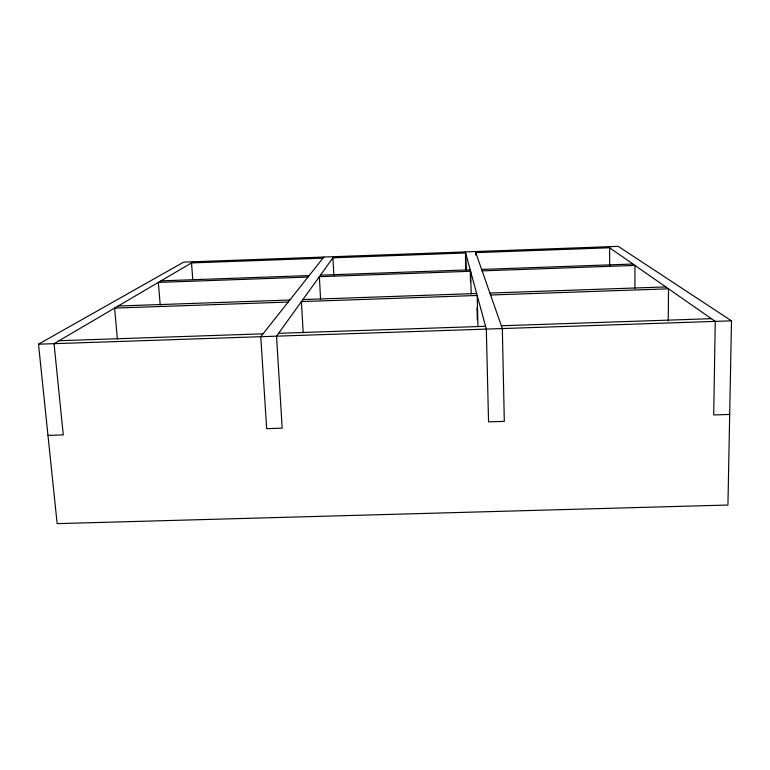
<?xml version="1.0" encoding="UTF-8"?>
<svg xmlns="http://www.w3.org/2000/svg" width="770" height="770" viewBox="0 0 770 770"><rect width="100%" height="100%" fill="white"/><g stroke="black" fill="none" stroke-linecap="round" stroke-linejoin="round"><path stroke-width="1.16" d="M634.913 288.163L634.961 265.429L482.116 270.876M668.254 321.09L668.514 288.817L490.577 295.006M731.5 320.84L727.939 505.024L57.144 523.629L38.5 344.19L183.664 262.118L618.243 246.371L731.5 320.84L38.5 344.19M333.795 256.641L276.536 336.172L282.186 428.178L266.67 428.659L260.761 336.702L323.872 257.007M193.549 261.733L54.044 343.67L63.275 434.896L47.971 435.368M322.957 258.162L191.518 262.917L192.769 279.462M160.988 280.858L309.165 275.573M320.455 275.169L470.2 269.827M481.606 269.423L632.95 264.033M307.981 277.075L158.351 282.397L160.208 305.113M118.137 306.017L289.799 300.031M302.88 299.578L476.649 293.514M489.893 293.052L665.8 286.921M288.192 302.052L114.605 308.096L117.377 338.993M59.059 340.725L263.032 333.824M278.596 333.304L485.562 326.307M501.357 325.777L711.365 318.674M729.691 414.453L713.713 414.943L715.253 321.379L608.088 246.698M475.331 251.511L502.329 328.559L504.312 421.373L488.555 421.854L486.322 329.098L465.321 251.877M303.188 332.707L301.426 301.59L477.179 295.478L477.968 326.326M320.57 299.126L319.377 276.671L470.595 271.281L471.202 293.87M333.862 275.622L332.958 257.796L465.629 252.993L466.119 270.905M465.455 256.612L465.85 270.867M475.783 255.014L475.725 252.627L609.638 247.776L609.676 265.794M477.015 307.817L477.323 319.733M470.268 272.233L470.528 281.82"/></g></svg>
